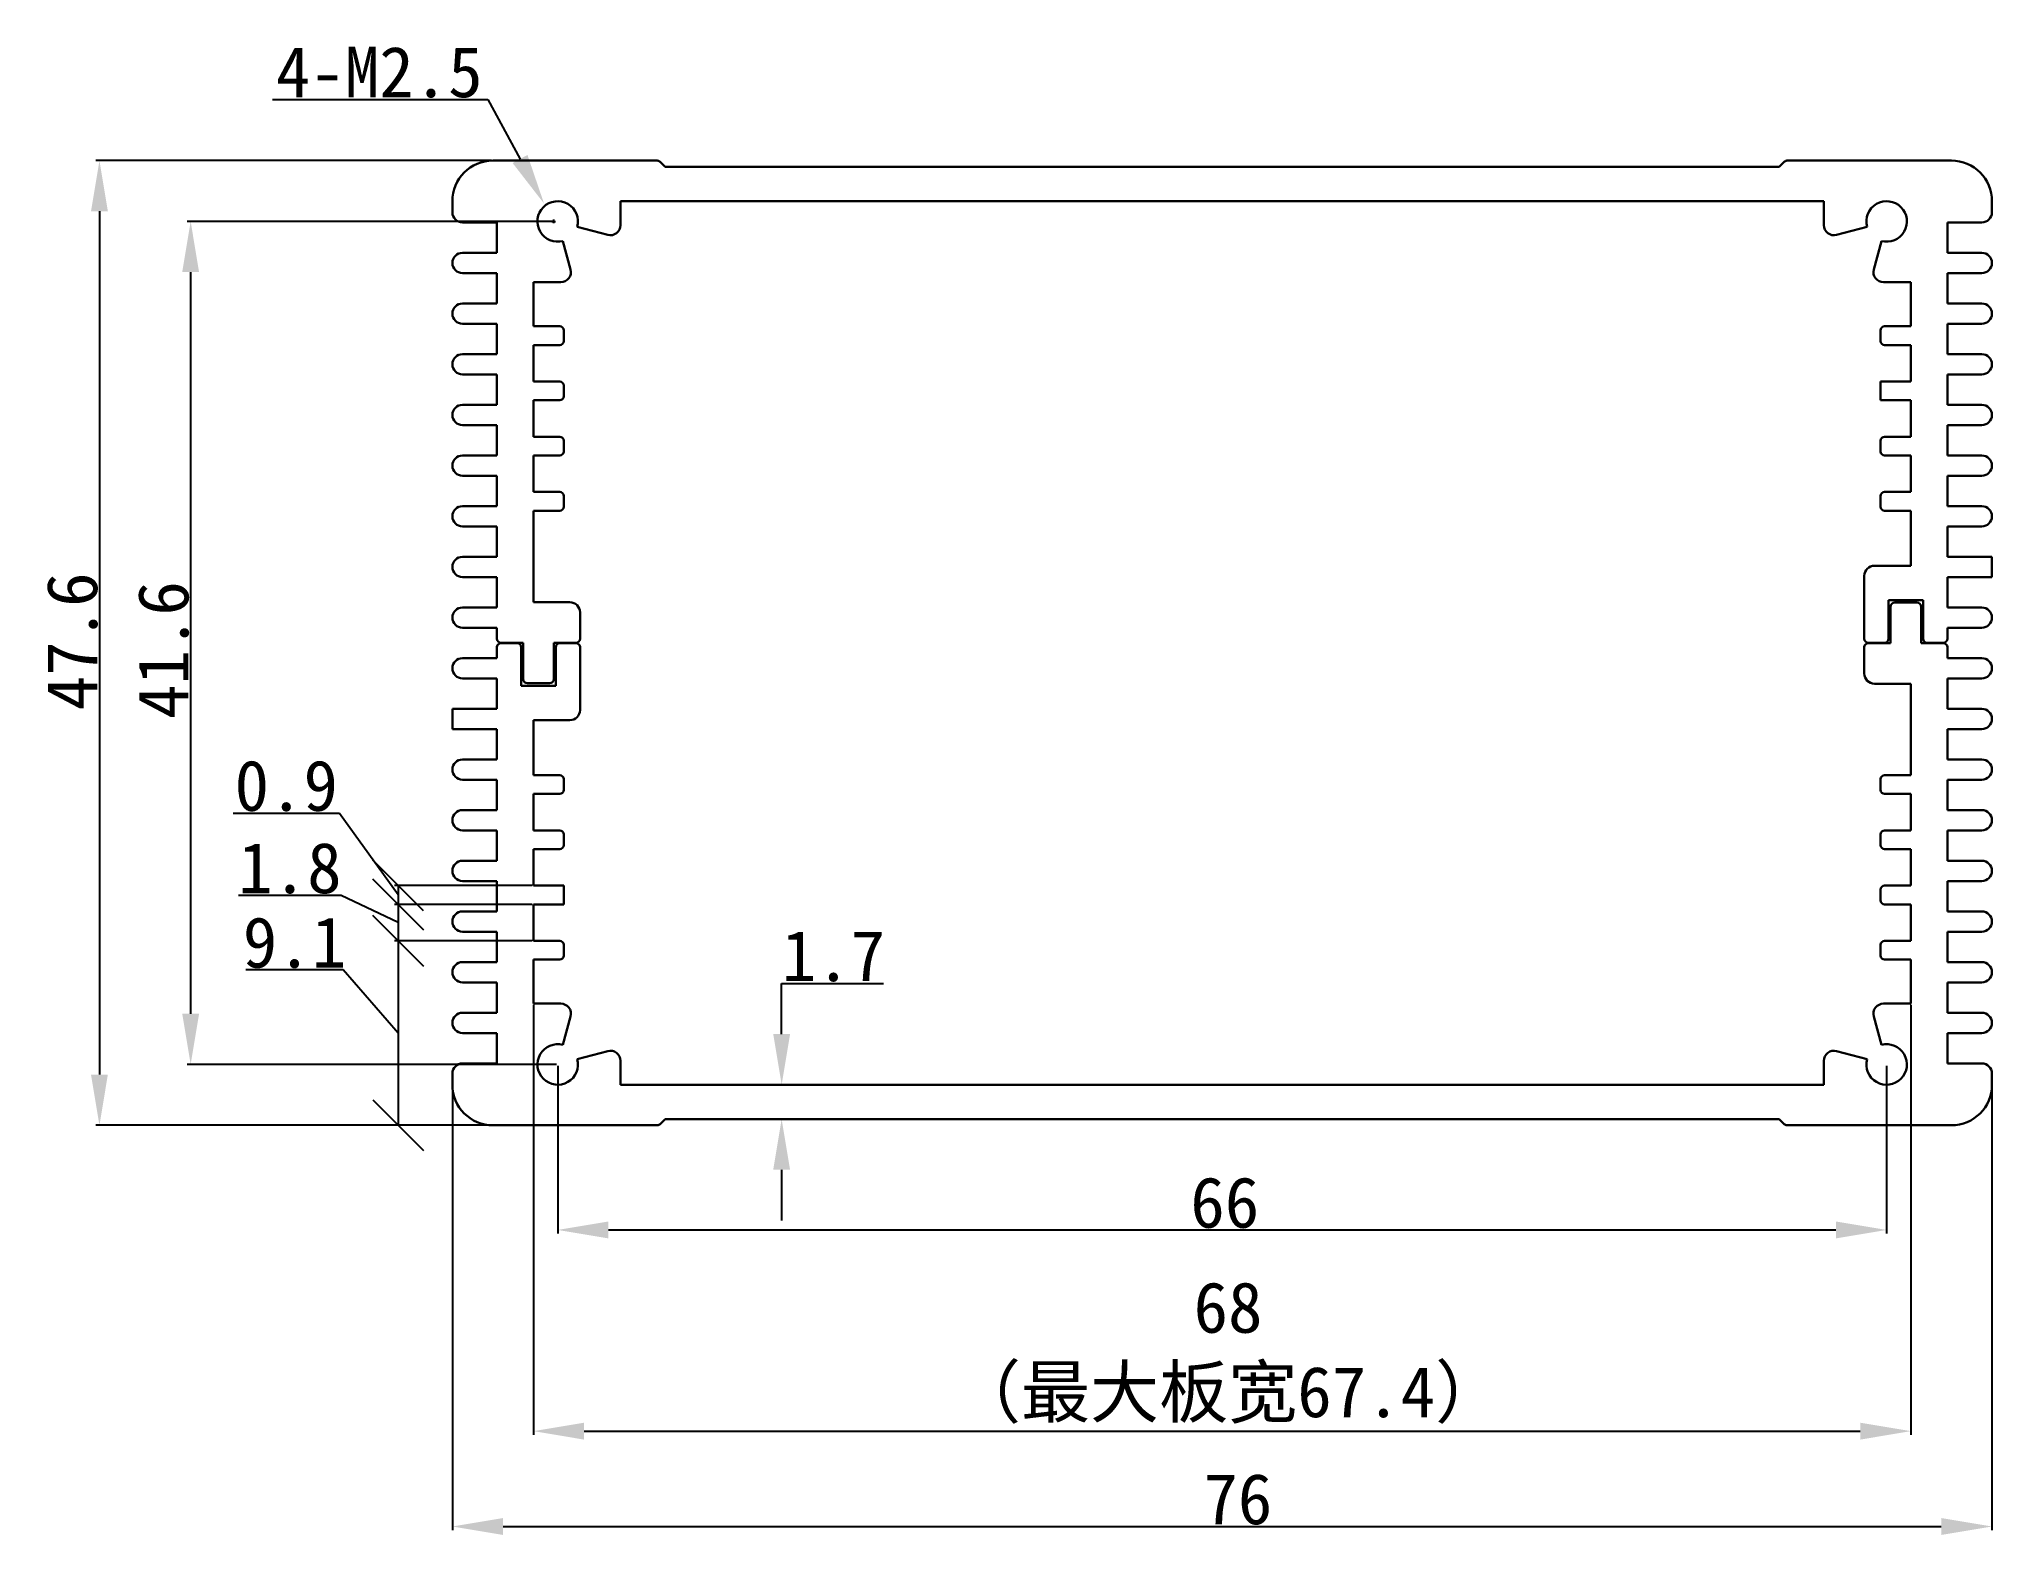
# Model space of a CAD drawing. Header units: inches. Extents: x 509.5 to 606, y 479.9 to 553.7.
import ezdxf

# ---------------------------------------------------------------- set-up
doc = ezdxf.new("R2010")
doc.units = ezdxf.units.IN
doc.header["$MEASUREMENT"] = 0
doc.layers.get('0').update_dxf_attribs({"color": 1})
doc.layers.get('Defpoints').update_dxf_attribs({"color": 3})
doc.layers.add('壳体层', color=7, linetype='Continuous', lineweight=30)
doc.layers.add('标注层', color=7, linetype='Continuous')
doc.layers.add('槽宽标注', color=30, linetype='Continuous')
doc.styles.get("Standard").update_dxf_attribs({"font": 'simhei.ttf'})
doc.dimstyles.get("Standard").update_dxf_attribs({"dimtxt": 2.5, "dimasz": 2.5, "dimexe": 0.18, "dimexo": 0.0625, "dimgap": 0.09, "dimtad": 1, "dimtoh": 1, "dimdec": 1, "dimzin": 0, "dimdsep": 46, "dimtxsty": 'Standard', "dimcen": 0.09, "dimadec": 0, "dimazin": 0, "dimtfac": 1, "dimtdec": 1, "dimtofl": 0, "dimtmove": 0, "dimatfit": 3, "dimfxl": 1, "dimtolj": 1, "dimtzin": 0, "dimarcsym": 0})

# ---------------------------------------------------------------- blocks, each defined once
blk = doc.blocks.new('*D182')
at = {"layer": 'Defpoints', "color": 0, "transparency": 16777216}
for p in [(531.952, 547.673), (512.529, 500.073), (531.952, 500.073)]:
    blk.add_point(p, dxfattribs=at)
at = {"layer": '标注层', "color": 0, "lineweight": -2, "transparency": 16777216}
for p, q in [((531.889, 547.673), (512.349, 547.673)), ((512.529, 545.173), (512.529, 502.573)), ((531.889, 500.073), (512.349, 500.073))]:
    blk.add_line(p, q, dxfattribs=at)
at = {"layer": '标注层', "color": 0, "transparency": 16777216}
for points in [[(512.112, 545.173), (512.945, 545.173), (512.529, 547.673)], [(512.112, 502.573), (512.945, 502.573), (512.529, 500.073)]]:
    blk.add_solid(points, dxfattribs=at)
at = {"layer": '标注层', "color": 0, "transparency": 16777216, "insert": (511.189, 523.951), "char_height": 2.5, "attachment_point": 5, "rotation": 90}
blk.add_mtext('\\A1;47.6', dxfattribs=at)
blk = doc.blocks.new('*D183')
at = {"layer": 'Defpoints', "color": 0, "transparency": 16777216}
for p in [(534.952, 544.673), (517.032, 503.073), (535.152, 503.073)]:
    blk.add_point(p, dxfattribs=at)
at = {"layer": '标注层', "color": 0, "lineweight": -2, "transparency": 16777216}
for p, q in [((534.889, 544.673), (516.852, 544.673)), ((517.032, 542.173), (517.032, 505.573)), ((535.089, 503.073), (516.852, 503.073))]:
    blk.add_line(p, q, dxfattribs=at)
at = {"layer": '标注层', "color": 0, "transparency": 16777216}
for points in [[(516.615, 542.173), (517.448, 542.173), (517.032, 544.673)], [(516.615, 505.573), (517.448, 505.573), (517.032, 503.073)]]:
    blk.add_solid(points, dxfattribs=at)
at = {"layer": '标注层', "color": 0, "transparency": 16777216, "insert": (515.692, 523.522), "char_height": 2.5, "attachment_point": 5, "rotation": 90}
blk.add_mtext('\\A1;41.6', dxfattribs=at)
blk = doc.blocks.new('_Oblique')
at = {"color": 0, "linetype": 'ByBlock', "lineweight": -2}
blk.add_line((-0.5, -0.5), (0.5, 0.5), dxfattribs=at)
blk = doc.blocks.new('*D184')
at = {"layer": 'Defpoints', "color": 0, "transparency": 16777216}
for p in [(533.952, 509.173), (527.272, 500.073), (531.952, 500.073)]:
    blk.add_point(p, dxfattribs=at)
at = {"layer": '标注层', "color": 0, "lineweight": -2, "transparency": 16777216}
for p, q in [((533.889, 509.173), (527.092, 509.173)), ((527.272, 509.173), (527.272, 500.073)), ((524.557, 507.739), (519.756, 507.739)), ((527.272, 504.623), (524.557, 507.739)), ((531.889, 500.073), (527.092, 500.073))]:
    blk.add_line(p, q, dxfattribs=at)
at = {"layer": '标注层', "color": 0, "lineweight": -2, "transparency": 16777216, "xscale": 2.5, "yscale": 2.5, "zscale": 2.5}
for p, rotation in [((527.272, 509.173), 90), ((527.272, 500.073), 270)]:
    blk.add_blockref('_Oblique', p, dxfattribs=dict(at, rotation=rotation))
at = {"layer": '标注层', "color": 0, "transparency": 16777216, "insert": (522.157, 509.079), "char_height": 2.5, "attachment_point": 5}
blk.add_mtext('\\A1;9.1', dxfattribs=at)
blk = doc.blocks.new('*D185')
at = {"layer": 'Defpoints', "color": 0, "transparency": 16777216}
for p in [(533.952, 510.973), (527.272, 509.173), (533.952, 509.173)]:
    blk.add_point(p, dxfattribs=at)
at = {"layer": '标注层', "color": 0, "lineweight": -2, "transparency": 16777216}
for p, q in [((524.467, 511.413), (519.4, 511.413)), ((527.272, 510.073), (524.467, 511.413)), ((533.889, 510.973), (527.092, 510.973)), ((527.272, 510.973), (527.272, 509.173)), ((533.889, 509.173), (527.092, 509.173))]:
    blk.add_line(p, q, dxfattribs=at)
at = {"layer": '标注层', "color": 0, "lineweight": -2, "transparency": 16777216, "xscale": 2.5, "yscale": 2.5, "zscale": 2.5}
for p, rotation in [((527.272, 510.973), 90), ((527.272, 509.173), 270)]:
    blk.add_blockref('_Oblique', p, dxfattribs=dict(at, rotation=rotation))
at = {"layer": '标注层', "color": 0, "transparency": 16777216, "insert": (521.933, 512.753), "char_height": 2.5, "attachment_point": 5}
blk.add_mtext('\\A1;1.8', dxfattribs=at)
blk = doc.blocks.new('*D186')
at = {"layer": 'Defpoints', "color": 0, "transparency": 16777216}
for p in [(527.272, 510.973), (533.952, 511.898), (533.952, 510.973)]:
    blk.add_point(p, dxfattribs=at)
at = {"layer": '标注层', "color": 0, "lineweight": -2, "transparency": 16777216}
for p, q in [((524.377, 515.462), (519.127, 515.462)), ((527.272, 511.436), (524.377, 515.462)), ((533.889, 511.898), (527.092, 511.898)), ((533.889, 510.973), (527.092, 510.973)), ((527.272, 511.898), (527.272, 510.973))]:
    blk.add_line(p, q, dxfattribs=at)
at = {"layer": '标注层', "color": 0, "lineweight": -2, "transparency": 16777216, "xscale": 2.5, "yscale": 2.5, "zscale": 2.5}
for p, rotation in [((527.272, 511.898), 90), ((527.272, 510.973), 270)]:
    blk.add_blockref('_Oblique', p, dxfattribs=dict(at, rotation=rotation))
at = {"layer": '标注层', "color": 0, "transparency": 16777216, "insert": (521.752, 516.816), "char_height": 2.5, "attachment_point": 5}
blk.add_mtext('\\A1;0.9', dxfattribs=at)
blk = doc.blocks.new('*D187')
at = {"layer": 'Defpoints', "color": 0, "transparency": 16777216}
for p in [(529.952, 502.073), (605.952, 502.073), (605.952, 480.272)]:
    blk.add_point(p, dxfattribs=at)
at = {"layer": '标注层', "color": 0, "lineweight": -2, "transparency": 16777216}
for p, q in [((529.952, 502.011), (529.952, 480.092)), ((605.952, 502.011), (605.952, 480.092)), ((532.452, 480.272), (603.452, 480.272))]:
    blk.add_line(p, q, dxfattribs=at)
at = {"layer": '标注层', "color": 0, "transparency": 16777216}
for points in [[(532.452, 480.689), (532.452, 479.855), (529.952, 480.272)], [(603.452, 480.689), (603.452, 479.855), (605.952, 480.272)]]:
    blk.add_solid(points, dxfattribs=at)
at = {"layer": '标注层', "color": 0, "transparency": 16777216, "insert": (568.725, 481.612), "char_height": 2.5, "attachment_point": 5}
blk.add_mtext('\\A1;76', dxfattribs=at)
blk = doc.blocks.new('*D188')
at = {"layer": 'Defpoints', "color": 0, "transparency": 16777216}
for p in [(535.152, 503.073), (600.752, 503.073), (600.752, 494.905)]:
    blk.add_point(p, dxfattribs=at)
at = {"layer": '标注层', "color": 0, "lineweight": -2, "transparency": 16777216}
for p, q in [((535.152, 503.011), (535.152, 494.725)), ((600.752, 503.011), (600.752, 494.725)), ((537.652, 494.905), (598.252, 494.905))]:
    blk.add_line(p, q, dxfattribs=at)
at = {"layer": '标注层', "color": 0, "transparency": 16777216}
for points in [[(537.652, 495.322), (537.652, 494.489), (535.152, 494.905)], [(598.252, 495.322), (598.252, 494.489), (600.752, 494.905)]]:
    blk.add_solid(points, dxfattribs=at)
at = {"layer": '标注层', "color": 0, "transparency": 16777216, "insert": (568.081, 496.245), "char_height": 2.5, "attachment_point": 5}
blk.add_mtext('\\A1;66', dxfattribs=at)
blk = doc.blocks.new('*D189')
at = {"layer": 'Defpoints', "color": 0, "transparency": 16777216}
for p in [(533.952, 506.073), (601.952, 506.073), (601.952, 484.977)]:
    blk.add_point(p, dxfattribs=at)
at = {"layer": '槽宽标注', "color": 0, "lineweight": -2, "transparency": 16777216}
for p, q in [((533.952, 506.011), (533.952, 484.797)), ((601.952, 506.011), (601.952, 484.797)), ((536.452, 484.977), (599.452, 484.977))]:
    blk.add_line(p, q, dxfattribs=at)
at = {"layer": '槽宽标注', "color": 0, "transparency": 16777216}
for points in [[(536.452, 485.394), (536.452, 484.56), (533.952, 484.977)], [(599.452, 485.394), (599.452, 484.56), (601.952, 484.977)]]:
    blk.add_solid(points, dxfattribs=at)
at = {"layer": '槽宽标注', "color": 0, "transparency": 16777216, "insert": (568.242, 488.836), "char_height": 2.5, "attachment_point": 5}
blk.add_mtext('\\A1;68\\P（最大板宽67.4）', dxfattribs=at)
blk = doc.blocks.new('*D190')
at = {"layer": 'Defpoints', "color": 0, "transparency": 16777216}
for p in [(550.466, 502.073), (546.206, 500.373), (550.348, 500.373)]:
    blk.add_point(p, dxfattribs=at)
at = {"layer": '标注层', "color": 0, "lineweight": -2, "transparency": 16777216}
for p, q in [((546.206, 504.573), (546.206, 507.073)), ((546.206, 507.073), (551.226, 507.073)), ((550.404, 502.073), (546.026, 502.073)), ((550.286, 500.373), (546.026, 500.373)), ((546.206, 497.873), (546.206, 495.373))]:
    blk.add_line(p, q, dxfattribs=at)
at = {"layer": '标注层', "color": 0, "transparency": 16777216}
for points in [[(545.789, 504.573), (546.623, 504.573), (546.206, 502.073)], [(545.789, 497.873), (546.623, 497.873), (546.206, 500.373)]]:
    blk.add_solid(points, dxfattribs=at)
at = {"layer": '标注层', "color": 0, "transparency": 16777216, "insert": (548.761, 508.413), "char_height": 2.5, "attachment_point": 5}
blk.add_mtext('\\A1;1.7', dxfattribs=at)
blk = doc.blocks.new('*D191')
at = {"layer": 'Defpoints', "color": 0, "transparency": 16777216}
for p in [(534.477, 545.554), (534.952, 544.673)]:
    blk.add_point(p, dxfattribs=at)
at = {"layer": '标注层', "color": 0, "lineweight": -2, "transparency": 16777216}
for p, q in [((521.07, 550.692), (531.707, 550.692)), ((531.707, 550.692), (533.291, 547.754)), ((534.952, 544.583), (534.952, 544.763)), ((534.862, 544.673), (535.042, 544.673))]:
    blk.add_line(p, q, dxfattribs=at)
at = {"layer": '标注层', "color": 0, "transparency": 16777216}
blk.add_solid([(533.658, 547.952), (532.924, 547.557), (534.477, 545.554)], dxfattribs=at)
at = {"layer": '标注层', "color": 0, "transparency": 16777216, "insert": (526.343, 552.032), "char_height": 2.5, "attachment_point": 5}
blk.add_mtext('\\A1;4-M2.5', dxfattribs=at)

msp = doc.modelspace()

# ---------------------------------------------------------------- linework, layer by layer
at = {"layer": '壳体层', "color": 7, "linetype": 'Continuous'}
for p, q in [((540.069, 547.673), (531.952, 547.673)), ((540.452, 547.373), (540.21, 547.615)), ((595.693, 547.615), (595.452, 547.373)), ((603.952, 547.673), (595.834, 547.673)), ((595.452, 547.373), (540.452, 547.373)), ((529.952, 545.673), (529.952, 545.123)), ((597.652, 545.673), (538.252, 545.673)), ((605.952, 545.673), (605.952, 545.123)), ((530.452, 544.623), (532.152, 544.623)), ((532.152, 543.123), (532.152, 544.623)), ((605.452, 544.623), (603.752, 544.623)), ((603.752, 543.123), (603.752, 544.623)), ((530.452, 543.123), (532.152, 543.123)), ((605.452, 543.123), (603.752, 543.123)), ((530.452, 542.123), (532.152, 542.123)), ((532.152, 540.623), (532.152, 542.123)), ((605.452, 542.123), (603.752, 542.123)), ((603.752, 540.623), (603.752, 542.123)), ((533.952, 541.673), (535.304, 541.673)), ((533.952, 539.498), (533.952, 541.673)), ((601.952, 541.673), (600.599, 541.673)), ((601.952, 539.498), (601.952, 541.673)), ((530.452, 540.623), (532.152, 540.623)), ((605.452, 540.623), (603.752, 540.623)), ((530.452, 539.623), (532.152, 539.623)), ((532.152, 538.123), (532.152, 539.623)), ((533.952, 539.498), (535.252, 539.498)), ((535.452, 538.773), (535.452, 539.298)), ((600.452, 538.773), (600.452, 539.298)), ((601.952, 539.498), (600.652, 539.498)), ((605.452, 539.623), (603.752, 539.623)), ((603.752, 538.123), (603.752, 539.623)), ((530.452, 538.123), (532.152, 538.123)), ((533.952, 538.573), (535.252, 538.573)), ((533.952, 538.573), (533.952, 536.773)), ((601.952, 538.573), (600.652, 538.573)), ((601.952, 536.773), (601.952, 538.573)), ((605.452, 538.123), (603.752, 538.123)), ((530.452, 537.123), (532.152, 537.123)), ((532.152, 535.623), (532.152, 537.123)), ((605.452, 537.123), (603.752, 537.123)), ((603.752, 535.623), (603.752, 537.123)), ((533.952, 536.773), (535.252, 536.773)), ((535.452, 536.048), (535.452, 536.573)), ((600.452, 535.848), (600.452, 536.773)), ((601.952, 536.773), (600.452, 536.773)), ((530.452, 535.623), (532.152, 535.623)), ((533.952, 535.848), (535.252, 535.848)), ((533.952, 535.848), (533.952, 534.048)), ((601.952, 535.848), (600.452, 535.848)), ((601.952, 534.048), (601.952, 535.848)), ((605.452, 535.623), (603.752, 535.623)), ((530.452, 534.623), (532.152, 534.623)), ((532.152, 533.123), (532.152, 534.623)), ((605.452, 534.623), (603.752, 534.623)), ((603.752, 533.123), (603.752, 534.623)), ((530.452, 533.123), (532.152, 533.123)), ((533.952, 534.048), (535.252, 534.048)), ((533.952, 533.123), (535.252, 533.123)), ((533.952, 533.123), (533.952, 531.323)), ((535.452, 533.323), (535.452, 533.848)), ((600.452, 533.323), (600.452, 533.848)), ((601.952, 534.048), (600.652, 534.048)), ((601.952, 533.123), (600.652, 533.123)), ((601.952, 531.323), (601.952, 533.123)), ((605.452, 533.123), (603.752, 533.123)), ((530.452, 532.123), (532.152, 532.123)), ((532.152, 530.623), (532.152, 532.123)), ((533.952, 531.323), (535.252, 531.323)), ((601.952, 531.323), (600.652, 531.323)), ((605.452, 532.123), (603.752, 532.123)), ((603.752, 530.623), (603.752, 532.123)), ((530.452, 530.623), (532.152, 530.623)), ((533.952, 530.398), (535.252, 530.398)), ((533.952, 530.398), (533.952, 525.883)), ((535.452, 530.598), (535.452, 531.123)), ((600.452, 530.598), (600.452, 531.123)), ((601.952, 530.398), (600.652, 530.398)), ((601.952, 527.683), (601.952, 530.398)), ((605.452, 530.623), (603.752, 530.623)), ((530.452, 529.623), (532.152, 529.623)), ((532.152, 528.123), (532.152, 529.623)), ((605.452, 529.623), (603.752, 529.623)), ((603.752, 528.123), (603.752, 529.623)), ((530.452, 528.123), (532.152, 528.123)), ((600.152, 527.683), (601.952, 527.683)), ((605.952, 528.123), (603.752, 528.123)), ((605.952, 528.123), (605.952, 527.123)), ((530.452, 527.123), (532.152, 527.123)), ((532.152, 525.623), (532.152, 527.123)), ((599.652, 524.083), (599.652, 527.183)), ((605.952, 527.123), (603.752, 527.123)), ((603.752, 525.623), (603.752, 527.123)), ((530.452, 525.623), (532.152, 525.623)), ((535.752, 525.883), (533.952, 525.883)), ((600.852, 525.983), (602.552, 525.983)), ((600.852, 524.083), (600.852, 525.983)), ((600.952, 525.663), (600.952, 523.863)), ((602.252, 525.863), (601.152, 525.863)), ((602.452, 523.863), (602.452, 525.663)), ((602.552, 525.983), (602.552, 524.083)), ((605.452, 525.623), (603.752, 525.623)), ((532.152, 524.623), (530.452, 524.623)), ((532.152, 524.083), (532.152, 524.623)), ((536.252, 524.083), (536.252, 525.383)), ((603.752, 524.623), (605.452, 524.623)), ((603.752, 524.083), (603.752, 524.623)), ((532.152, 523.663), (532.152, 523.123)), ((532.352, 523.883), (533.452, 523.883)), ((533.152, 523.863), (532.352, 523.863)), ((533.352, 521.763), (533.352, 523.663)), ((533.452, 523.883), (533.452, 522.083)), ((534.952, 523.883), (536.052, 523.883)), ((534.952, 522.083), (534.952, 523.883)), ((535.052, 523.663), (535.052, 521.763)), ((536.052, 523.863), (535.252, 523.863)), ((536.252, 523.663), (536.252, 520.563)), ((599.652, 523.663), (599.652, 522.363)), ((599.852, 523.883), (600.652, 523.883)), ((600.952, 523.863), (599.852, 523.863)), ((603.552, 523.863), (602.452, 523.863)), ((602.752, 523.883), (603.552, 523.883)), ((603.752, 523.663), (603.752, 523.123)), ((532.152, 523.123), (530.452, 523.123)), ((603.752, 523.123), (605.452, 523.123)), ((530.452, 522.123), (532.152, 522.123)), ((532.152, 522.123), (532.152, 520.623)), ((535.052, 521.763), (533.352, 521.763)), ((533.652, 521.883), (534.752, 521.883)), ((600.152, 521.863), (601.952, 521.863)), ((601.952, 517.348), (601.952, 521.863)), ((605.452, 522.123), (603.752, 522.123)), ((603.752, 522.123), (603.752, 520.623)), ((529.952, 519.623), (529.952, 520.623)), ((529.952, 520.623), (532.152, 520.623)), ((605.452, 520.623), (603.752, 520.623)), ((529.952, 519.623), (532.152, 519.623)), ((532.152, 519.623), (532.152, 518.123)), ((535.752, 520.063), (533.952, 520.063)), ((533.952, 520.063), (533.952, 517.348)), ((605.452, 519.623), (603.752, 519.623)), ((603.752, 519.623), (603.752, 518.123)), ((530.452, 518.123), (532.152, 518.123)), ((605.452, 518.123), (603.752, 518.123)), ((530.452, 517.123), (532.152, 517.123)), ((532.152, 517.123), (532.152, 515.623)), ((533.952, 517.348), (535.252, 517.348)), ((535.452, 517.148), (535.452, 516.623)), ((600.452, 517.148), (600.452, 516.623)), ((601.952, 517.348), (600.652, 517.348)), ((605.452, 517.123), (603.752, 517.123)), ((603.752, 517.123), (603.752, 515.623)), ((533.952, 516.423), (535.252, 516.423)), ((533.952, 516.423), (533.952, 514.623)), ((601.952, 516.423), (600.652, 516.423)), ((601.952, 514.623), (601.952, 516.423)), ((530.452, 515.623), (532.152, 515.623)), ((605.452, 515.623), (603.752, 515.623)), ((530.452, 514.623), (532.152, 514.623)), ((532.152, 514.623), (532.152, 513.123)), ((533.952, 514.623), (535.252, 514.623)), ((535.452, 514.423), (535.452, 513.898)), ((600.452, 514.423), (600.452, 513.898)), ((601.952, 514.623), (600.652, 514.623)), ((605.452, 514.623), (603.752, 514.623)), ((603.752, 514.623), (603.752, 513.123)), ((530.452, 513.123), (532.152, 513.123)), ((533.952, 513.698), (535.252, 513.698)), ((533.952, 513.698), (533.952, 511.898)), ((601.952, 513.698), (600.652, 513.698)), ((601.952, 511.898), (601.952, 513.698)), ((605.452, 513.123), (603.752, 513.123)), ((530.452, 512.123), (532.152, 512.123)), ((532.152, 512.123), (532.152, 510.623)), ((605.452, 512.123), (603.752, 512.123)), ((603.752, 512.123), (603.752, 510.623)), ((533.952, 511.898), (535.452, 511.898)), ((533.952, 510.973), (535.452, 510.973)), ((533.952, 510.973), (533.952, 509.173)), ((535.452, 511.898), (535.452, 510.973)), ((600.452, 511.698), (600.452, 511.173)), ((601.952, 511.898), (600.652, 511.898)), ((601.952, 510.973), (600.652, 510.973)), ((601.952, 509.173), (601.952, 510.973)), ((530.452, 510.623), (532.152, 510.623)), ((605.452, 510.623), (603.752, 510.623)), ((530.452, 509.623), (532.152, 509.623)), ((532.152, 509.623), (532.152, 508.123)), ((533.952, 509.173), (535.252, 509.173)), ((601.952, 509.173), (600.652, 509.173)), ((605.452, 509.623), (603.752, 509.623)), ((603.752, 509.623), (603.752, 508.123)), ((530.452, 508.123), (532.152, 508.123)), ((533.952, 508.248), (535.252, 508.248)), ((533.952, 508.248), (533.952, 506.073)), ((535.452, 508.973), (535.452, 508.448)), ((600.452, 508.973), (600.452, 508.448)), ((601.952, 508.248), (600.652, 508.248)), ((601.952, 508.248), (601.952, 506.073)), ((605.452, 508.123), (603.752, 508.123)), ((530.452, 507.123), (532.152, 507.123)), ((532.152, 507.123), (532.152, 505.623)), ((605.452, 507.123), (603.752, 507.123)), ((603.752, 507.123), (603.752, 505.623)), ((530.452, 505.623), (532.152, 505.623)), ((533.952, 506.073), (535.304, 506.073)), ((601.952, 506.073), (600.599, 506.073)), ((605.452, 505.623), (603.752, 505.623)), ((530.452, 504.623), (532.152, 504.623)), ((532.152, 504.623), (532.152, 503.123)), ((605.452, 504.623), (603.752, 504.623)), ((603.752, 504.623), (603.752, 503.123)), ((529.952, 502.073), (529.952, 502.623)), ((530.452, 503.123), (532.152, 503.123)), ((605.452, 503.123), (603.752, 503.123)), ((605.952, 502.073), (605.952, 502.623)), ((538.252, 502.073), (597.652, 502.073)), ((540.21, 500.132), (540.452, 500.373)), ((540.452, 500.373), (595.452, 500.373)), ((595.452, 500.373), (595.693, 500.132)), ((531.952, 500.073), (540.069, 500.073)), ((595.834, 500.073), (603.952, 500.073))]:
    msp.add_line(p, q, dxfattribs=at)
at = {"layer": '壳体层', "linetype": 'Continuous'}
for p, q in [((538.252, 544.494), (538.252, 545.673)), ((597.652, 544.494), (597.652, 545.673)), ((536.118, 544.415), (537.622, 544.011)), ((599.786, 544.415), (598.281, 544.011)), ((535.787, 542.303), (535.41, 543.707)), ((600.116, 542.303), (600.493, 543.707)), ((535.787, 505.444), (535.41, 504.039)), ((600.116, 505.444), (600.493, 504.039)), ((536.118, 503.332), (537.622, 503.735)), ((538.252, 503.252), (538.252, 502.073)), ((597.652, 503.252), (597.652, 502.073)), ((599.786, 503.332), (598.281, 503.735))]:
    msp.add_line(p, q, dxfattribs=at)
at = {"layer": '壳体层', "color": 7, "linetype": 'Continuous'}
for centre, radius, start, end in [((531.952, 545.673), 2, 90, 180), ((540.069, 547.473), 0.2, 45, 90), ((595.834, 547.473), 0.2, 90, 135), ((603.952, 545.673), 2, 0, 90), ((530.452, 545.123), 0.5, 180, 270), ((605.452, 545.123), 0.5, 270, 0), ((530.452, 542.623), 0.5, 90, 270), ((605.452, 542.623), 0.5, 270, 90), ((530.452, 540.123), 0.5, 90, 270), ((605.452, 540.123), 0.5, 270, 90), ((535.252, 539.298), 0.2, 0, 90), ((600.652, 539.298), 0.2, 90, 180), ((530.452, 537.623), 0.5, 90, 270), ((535.252, 538.773), 0.2, 270, 0), ((600.652, 538.773), 0.2, 180, 270), ((605.452, 537.623), 0.5, 270, 90), ((535.252, 536.573), 0.2, 0, 90), ((535.252, 536.048), 0.2, 270, 0), ((530.452, 535.123), 0.5, 90, 270), ((605.452, 535.123), 0.5, 270, 90), ((530.452, 532.623), 0.5, 90, 270), ((535.252, 533.848), 0.2, 0, 90), ((535.252, 533.323), 0.2, 270, 0), ((600.652, 533.848), 0.2, 90, 180), ((600.652, 533.323), 0.2, 180, 270), ((605.452, 532.623), 0.5, 270, 90), ((535.252, 531.123), 0.2, 0, 90), ((600.652, 531.123), 0.2, 90, 180), ((530.452, 530.123), 0.5, 90, 270), ((535.252, 530.598), 0.2, 270, 0), ((600.652, 530.598), 0.2, 180, 270), ((605.452, 530.123), 0.5, 270, 90), ((530.452, 527.623), 0.5, 90, 270), ((600.152, 527.183), 0.5, 90, 180), ((530.452, 525.123), 0.5, 90, 270), ((535.752, 525.383), 0.5, 0, 90), ((601.152, 525.663), 0.2, 90, 180), ((602.252, 525.663), 0.2, 0, 90), ((605.452, 525.123), 0.5, 270, 90), ((532.352, 524.083), 0.2, 180, 270), ((532.352, 523.663), 0.2, 90, 180), ((533.152, 523.663), 0.2, 0, 90), ((535.252, 523.663), 0.2, 90, 180), ((536.052, 524.083), 0.2, 270, 0), ((536.052, 523.663), 0.2, 0, 90), ((599.852, 524.083), 0.2, 180, 270), ((599.852, 523.663), 0.2, 90, 180), ((600.652, 524.083), 0.2, 270, 0), ((602.752, 524.083), 0.2, 180, 270), ((603.552, 524.083), 0.2, 270, 0), ((603.552, 523.663), 0.2, 0, 90), ((530.452, 522.623), 0.5, 90, 270), ((605.452, 522.623), 0.5, 270, 90), ((533.652, 522.083), 0.2, 180, 270), ((534.752, 522.083), 0.2, 270, 0), ((600.152, 522.363), 0.5, 180, 270), ((605.452, 520.123), 0.5, 270, 90), ((535.752, 520.563), 0.5, 270, 0), ((530.452, 517.623), 0.5, 90, 270), ((605.452, 517.623), 0.5, 270, 90), ((535.252, 517.148), 0.2, 0, 90), ((600.652, 517.148), 0.2, 90, 180), ((535.252, 516.623), 0.2, 270, 0), ((600.652, 516.623), 0.2, 180, 270), ((530.452, 515.123), 0.5, 90, 270), ((605.452, 515.123), 0.5, 270, 90), ((535.252, 514.423), 0.2, 0, 90), ((535.252, 513.898), 0.2, 270, 0), ((600.652, 514.423), 0.2, 90, 180), ((600.652, 513.898), 0.2, 180, 270), ((530.452, 512.623), 0.5, 90, 270), ((605.452, 512.623), 0.5, 270, 90), ((600.652, 511.698), 0.2, 90, 180), ((600.652, 511.173), 0.2, 180, 270), ((530.452, 510.123), 0.5, 90, 270), ((605.452, 510.123), 0.5, 270, 90), ((535.252, 508.973), 0.2, 0, 90), ((600.652, 508.973), 0.2, 90, 180), ((530.452, 507.623), 0.5, 90, 270), ((535.252, 508.448), 0.2, 270, 0), ((600.652, 508.448), 0.2, 180, 270), ((605.452, 507.623), 0.5, 270, 90), ((530.452, 505.123), 0.5, 90, 270), ((605.452, 505.123), 0.5, 270, 90), ((530.452, 502.623), 0.5, 90, 180), ((605.452, 502.623), 0.5, 0, 90), ((531.952, 502.073), 2, 180, 270), ((603.952, 502.073), 2, 270, 0), ((540.069, 500.273), 0.2, 270, 315), ((595.834, 500.273), 0.2, 225, 270)]:
    msp.add_arc(centre, radius, start, end, dxfattribs=at)
at = {"layer": '壳体层', "linetype": 'Continuous'}
for centre, radius, start, end in [((535.152, 544.673), 1, 345, 285), ((600.752, 544.673), 1, 255, 195), ((537.752, 544.494), 0.5, 255, 0), ((598.152, 544.494), 0.5, 180, 285), ((535.304, 542.173), 0.5, 270, 15), ((600.599, 542.173), 0.5, 165, 270), ((535.304, 505.573), 0.5, 345, 90), ((600.599, 505.573), 0.5, 90, 195), ((535.152, 503.073), 1, 75, 15), ((537.752, 503.252), 0.5, 0, 105), ((598.152, 503.252), 0.5, 75, 180), ((600.752, 503.073), 1, 165, 105)]:
    msp.add_arc(centre, radius, start, end, dxfattribs=at)

# ---------------------------------------------------------------- dimensions: what is measured, and where the dimension line sits
at = {"layer": '标注层'}
dim = msp.add_radius_dim(center=(534.952, 544.673), mpoint=(534.477, 545.554), text='4-M2.5', dimstyle='Standard', dxfattribs=at)
dim.commit()
dim.dimension.update_dxf_attribs({"geometry": '*D191', "text_midpoint": (526.343, 550.692), "dimtype": 164})
for base, p1, p2, angle, picture, middle in [((512.529, 500.073), (531.952, 547.673), (531.952, 500.073), 270, '*D182', (512.529, 523.951)), ((517.032, 503.073), (534.952, 544.673), (535.152, 503.073), 90, '*D183', (517.032, 523.522)), ((546.206, 500.373), (550.466, 502.073), (550.348, 500.373), 90, '*D190', (548.761, 507.073))]:
    dim = msp.add_linear_dim(base=base, p1=p1, p2=p2, angle=angle, dimstyle='Standard', dxfattribs=at)
    dim.commit()
    dim.dimension.update_dxf_attribs({"geometry": picture, "text_midpoint": middle, "dimtype": 160})
for base, p1, p2, angle, override, picture, middle in [((527.272, 510.973), (533.952, 511.898), (533.952, 510.973), 90, {"dimblk1": 'Oblique', "dimblk2": 'Oblique', "dimsah": 1, "dimtmove": 1}, '*D186', (524.287, 515.462)), ((527.272, 509.173), (533.952, 510.973), (533.952, 509.173), 90, {"dimblk1": 'Oblique', "dimblk2": 'Oblique', "dimsah": 1, "dimtmove": 1}, '*D185', (524.377, 511.413)), ((527.272, 500.073), (533.952, 509.173), (531.952, 500.073), 90, {"dimblk1": 'Oblique', "dimblk2": 'Oblique', "dimsah": 1, "dimtmove": 1}, '*D184', (524.467, 507.739)), ((605.952, 480.272), (529.952, 502.073), (605.952, 502.073), 180, {"dimdec": 0}, '*D187', (568.725, 480.272))]:
    dim = msp.add_linear_dim(base=base, p1=p1, p2=p2, angle=angle, dimstyle='Standard', override=override, dxfattribs=at)
    dim.commit()
    dim.dimension.update_dxf_attribs({"geometry": picture, "text_midpoint": middle, "dimtype": 160})
dim = msp.add_linear_dim(base=(600.752, 494.905), p1=(535.152, 503.073), p2=(600.752, 503.073), dimstyle='Standard', override={"dimdec": 0}, dxfattribs=at)
dim.commit()
dim.dimension.update_dxf_attribs({"geometry": '*D188', "text_midpoint": (568.081, 494.905), "dimtype": 160})
at = {"layer": '槽宽标注'}
dim = msp.add_linear_dim(base=(601.952, 484.977), p1=(533.952, 506.073), p2=(601.952, 506.073), text='<>\\P（最大板宽67.4）', dimstyle='Standard', override={"dimdec": 0}, dxfattribs=at)
dim.commit()
dim.dimension.update_dxf_attribs({"geometry": '*D189', "text_midpoint": (568.242, 484.977), "dimtype": 160})

doc.saveas('drawing.dxf')
